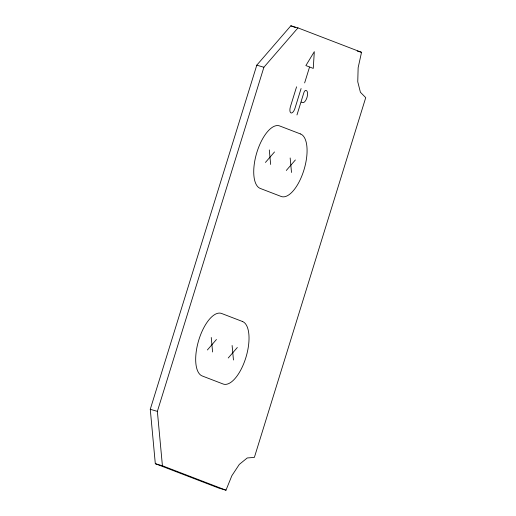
<?xml version="1.0" encoding="UTF-8"?>
<svg xmlns="http://www.w3.org/2000/svg" width="516" height="516" viewBox="0 0 516 516"><rect width="100%" height="100%" fill="white"/><g stroke="black" fill="none" stroke-linecap="round" stroke-linejoin="round"><path stroke-width="0.77" d="M361.529 52.309L358.143 67.738L357.756 81.773L360.42 92.274L365.734 97.64L254.375 457.395L247.216 457.969L239.308 464.406L231.852 475.726L225.982 490.2L218.874 488.117L155.31 463.69L150.266 409.291L256.787 65.171L290.856 25.8L297.964 27.883L361.529 52.309L357.265 51.058M225.982 490.2L162.417 465.774L157.367 411.375L263.895 67.254L297.964 27.883M296.577 86.804L290.431 106.677A5.663 2.412 -73.6 0 0 291.011 112.952A5.663 2.412 -73.6 0 0 294.939 108.412L301.092 88.539M304.64 82.908L309.568 66.99L313.264 68.409L314.315 51.652L305.878 65.571L309.31 66.886M296.971 114.939L303.808 92.861A3.07 1.303 -73.6 0 1 305.936 90.403L306.317 90.552A6.308 2.683 -73.6 0 1 306.968 97.543A6.308 2.683 -73.6 0 1 302.589 102.6L301.241 102.084M265.43 162.443L274.518 151.949M286.296 170.461L295.378 159.966M207.38 349.977L216.462 339.483M228.24 357.994L237.328 347.5M256.787 65.171L263.895 67.254M150.266 409.291L157.367 411.375M155.31 463.69L162.417 465.774M290.856 25.8L295.346 27.522M290.166 157.96L291.508 172.467M269.3 149.943L270.648 164.449M232.11 345.494L233.458 360M211.25 337.477L212.592 351.983M300.512 133.96L279.646 125.943A32.734 13.932 -73.6 0 0 256.936 152.188A32.734 13.932 -73.6 0 0 260.296 188.45L281.162 196.467A32.734 13.932 -73.6 0 0 303.872 170.222A32.734 13.932 -73.6 0 0 300.512 133.96M242.462 321.494L221.596 313.476A32.734 13.932 -73.6 0 0 198.886 339.722A32.734 13.932 -73.6 0 0 202.246 375.983L223.112 384.001A32.734 13.932 -73.6 0 0 245.822 357.756A32.734 13.932 -73.6 0 0 242.462 321.494"/></g></svg>
